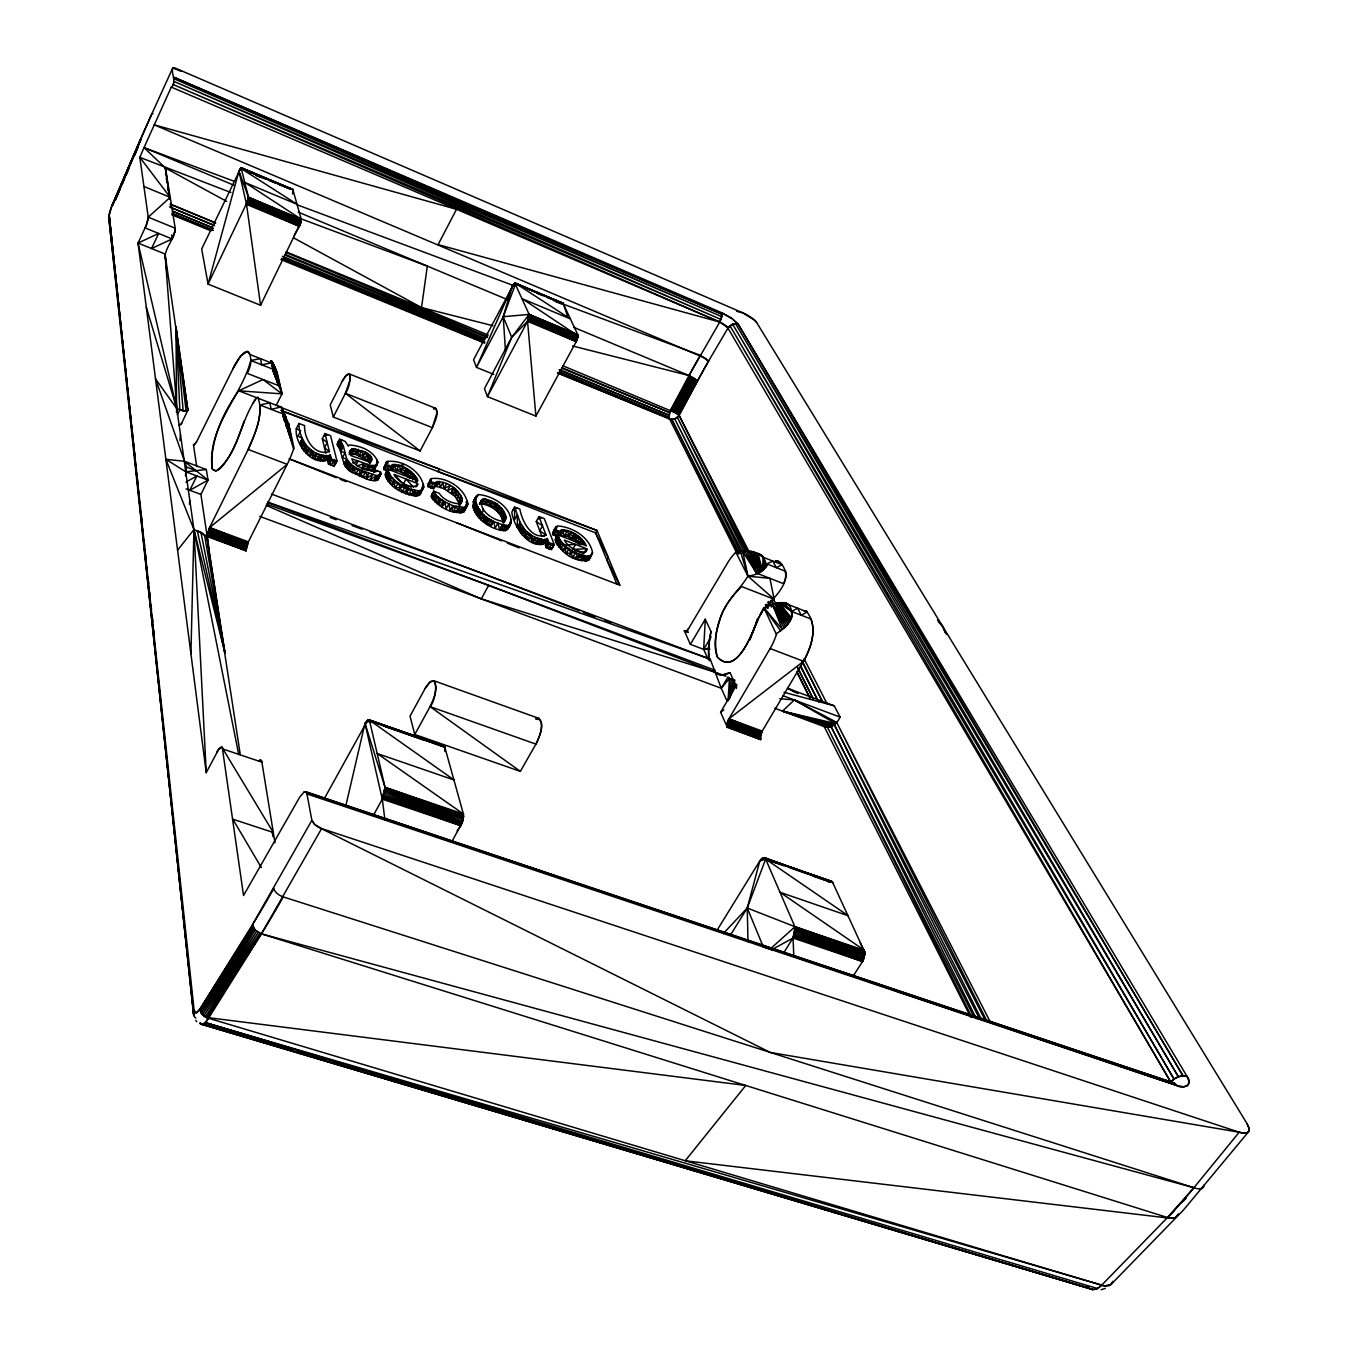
<?xml version="1.0" encoding="UTF-8"?>
<svg xmlns="http://www.w3.org/2000/svg" width="1358" height="1358" viewBox="0 0 1358 1358"><rect width="100%" height="100%" fill="white"/><g stroke="black" fill="none" stroke-linecap="round" stroke-linejoin="round"><path stroke-width="1.5" d="M735.357 552.825L735.917 552.299C759.869 543.709 783.074 570.835 747.935 576.165C738.939 591.019 723.967 602.46 719.723 620.436C716.09 632.047 712.865 645.152 717.313 656.983C739.55 680.63 756.236 618.535 763.841 607.722C771.955 604.616 789.321 596.264 791.595 611.473C793.632 621.625 784.109 628.516 776.776 633.405A32.83 14.174 -69 0 1 770.122 648.547L728.906 718.823L727.175 723.491L727.345 727.379L760.701 739.618L760.497 735.73L762.211 731.096L803.563 661.312C811.812 646.408 818.687 625.24 805.939 610.794L804.038 610.981M164.997 258.054C164.827 247.343 174.927 239.076 175.199 228.212L165.438 168.019L144.016 147.632L171.295 87.116C178.883 82.804 165.863 63.028 177.236 68.952L742.809 312.849L754.573 320.165A12.443 3.039 29.4 0 1 756.61 322.457L1247.374 1124.169L1249.241 1128.922L1248.325 1132.046L1183.599 1209.876L1111.217 1284.278L1104.427 1285.89L205.194 1022.625L202.087 1024.441L199.847 1023.236A23.51 6.858 -72.4 0 0 208.487 1018.347L261.398 933.846L321.625 828.567L1239.192 1132.216L1244.896 1133.234L1248.325 1132.046A22.356 8.165 36.2 0 0 1249.258 1128.922M462.093 498.573L461.516 502.579L459.038 503.75C451.552 503.275 443.302 499.761 439.228 493.277L433.694 491.138L430.961 496.281C437.429 506.432 451.841 515.055 463.961 511.83L467.814 504.31C465.675 488.371 445.797 475.945 430.775 478.746L427.957 486.622L433.457 488.744L436.512 481.666C447.02 481.326 458.308 488.625 462.093 498.573L459.344 505.074L462.093 499.965L458.953 502.46L459.921 498.692L461.703 497.351L459.344 505.074M233.406 181.004L144.016 147.632L139.823 157.341L148.243 217.195L146.409 224.919L138.041 243.065L165.031 253.98L176.795 408.605L193.939 529.552L200.95 532.455L206.942 537.293L224.987 652.994L193.939 529.552L165.88 459.31L184.247 461.228L206.331 469.529L207.995 480.121L200.899 494.414L207.214 536.546L246.053 550.788L248.378 541.842L287.2 464.351A35.24 9.133 -69.1 0 0 294.007 447.953L288.609 423.645L281.038 406.449L293.617 449.091M766.812 565.777L766.829 563.909L772.804 561.058L776.25 567.627L782.14 564.741C794.091 581.971 773.025 597.775 763.094 610.625M387.93 463.146L387.964 461.109L383.839 468.171L389.203 465.454L390.646 469.121L386.504 470.615L385.078 466.965L386.521 463.01M266.202 505.38L481.258 598.861L714.308 671.955A54.676 23.12 -69 0 0 729.976 672.617L736.07 685.79L720.606 712.237L727.345 727.379L727.175 723.491L728.906 718.823L803.563 661.312C810.302 648.717 816.175 633.083 810.913 618.976L791.595 611.473L779.119 602.85L791.578 618.043L791.595 611.473L783.447 602.646L774.722 603.818L788.149 623.763L772.498 604.548L782.412 629.433L763.841 607.722L776.436 634.475M190.918 653.673L193.939 529.552L177.575 550.16M271.091 361.415L276.098 379.137L271.396 360.888L272.703 362.654L277.796 383.533L271.21 360.855L273.348 371.362L281.989 393.871L276.217 405.38M427.957 486.622L430.775 478.746M546.12 547.647L548.904 542.606L547.342 538.481L541.723 544.541L541.214 539.296L534.271 543.098L531.351 535.137L524.731 529.773L520.165 522.389L514.563 507.077L511.83 512.085C513.035 525.987 531.98 554.777 548.123 540.535L545.339 545.577L548.904 542.606L554.285 544.677L551.484 549.718L546.12 547.647L544.524 539.499L538.43 544.337L537.055 538.04L533.507 539.754L529.959 537.683L526.632 538.753L524.731 529.773L521.947 534.831M171.753 234.764L172.143 238.94L145.119 227.94A8.793 1.647 -68.5 0 0 148.243 217.195L175.199 228.212A8.759 1.731 -68.5 0 1 172.143 238.94L151.553 248.531L158.665 233.457L138.041 243.065L176.795 408.605L176.625 412.662L175.98 326.803L187.93 410.405L183.16 410.778L176.795 408.605L155.525 378.916L186.589 467.084L185.435 475.86M580.749 544.83L579.849 537.513L576.42 538.175L573.959 536.529L570.326 537.802L567.304 530.605L562.416 532.064L559.768 534.746L561.21 530.978L558.444 535.952M584.636 542.793L582.242 543.862L581.903 539.33L579.136 544.269L568.068 536.58L558.494 534.933L561.261 529.976C571.446 529.552 581.852 536.733 586.317 545.865L557.748 534.814L554.981 539.805C559.903 552.112 575.673 563.604 588.965 559.869L589.066 555.948L586.401 558.664L583.55 558.274L579.119 559.971L575.537 552.502L566.218 553.589L563.604 544.049L557.408 544.931L558.393 536.444L556.373 537.31L555.609 541.452L560.192 539.924L560.82 549.056L569.002 548.581L572.736 557.51L590.323 555.728L592.546 552.4C589.423 536.97 572.584 527.125 557.883 525.936L555.66 527.125L552.91 532.098L553.096 534.916L556.627 536.291M559.768 534.475L558.511 530.961L552.995 533.507L554.285 529.603L555.761 528.534L554.471 532.438L555.745 535.952L559.768 534.475L559.869 532.455L562.518 529.773L562.416 532.064L564.555 535.561L573.093 532.845L575.028 540.654L577.795 535.697M561.261 529.976L561.143 531.996L555.863 529.943L555.66 527.125M475.724 496.841C474.876 513.409 493.752 524.205 508.299 525.563L511.151 523.119C511.779 506.704 493.073 496.01 478.661 494.533C461.448 509.827 489.525 531.165 505.516 530.639L511.151 523.119M709.012 659.326A54.676 23.12 -69 0 1 710.981 631.538L705.294 619.248L703.665 649.362L708.316 659.649M503.139 522.643L505.278 514.546L500.83 516.142L501.102 511.796L495.364 506.127L494.448 502.375L487.267 505.346L485.825 499.031L480.851 501.883L481.088 503.648C491.002 505.176 501.679 512.102 503.139 522.643L505.295 519.808L503.58 522.745M494.006 508.639L496.739 503.597L502.46 509.284L505.855 516.159L505.94 519.011L503.054 521.421C492.784 519.893 481.071 512.238 480.868 500.932L483.821 498.607L496.739 503.597L498.216 512.696L503.58 511.1L502.528 519.588L505.906 517.585L504.565 521.54M482.922 511.711L483.109 508.792M587.522 560.718L592.156 553.64L590.374 557.391L586.266 560.939L584.959 555.761C573.704 553.13 561.822 546.188 557.748 534.814M300.729 445.814L301.035 440.96L303.411 440.535L302.596 449.447L304.803 448.225L305.295 444.151L300.729 445.814L303.411 440.535M474.91 511.779L476.013 503.241L474.095 504.158L473.263 508.316L477.66 506.687L476.964 515.055L482.192 513.035L483.669 522.253L486.453 517.143L488.507 525.19L492.207 523.882L491.273 520.08L487.556 521.387L482.328 517.228L479.442 518.128L479.714 509.946L474.91 511.779L477.66 506.687M460.141 505.142L460.277 503.173M736.426 688.404L736.715 684.262M432.336 493.718L432.031 498.114L437.87 496.672L439.652 505.363L443.489 504.446L442.402 500.202L435.12 501.815L434.764 492.971L432.336 493.718L434.458 497.384M189.458 504.31L189.764 500.084M423.73 487.301L419.758 494.838L418.026 495.619L415.175 495.959L411.576 489.423L402.104 492.037L398.2 482.837L390.17 483.465L389.729 474.18L385.536 475.928L386.436 471.752L388.252 470.751L387.013 479.374L392.886 478.271L395.467 488.031L404.854 486.843L408.826 494.618L413.443 492.903L416.55 493.378L422.508 489.678L423.73 487.301C421.998 471.124 401.662 458.953 386.64 461.652L383.72 469.545L387.437 470.971M383.72 469.545L386.64 461.652M179.969 440.569L180.444 434.407M444.881 751.5L444.524 746.187L367.899 719.876L324.239 798.776M758.545 572.21L753.011 551.976L760.497 571.277L756.44 552.757L762.296 570.224L765.386 567.763L766.829 563.909L785.637 571.328A9.523 4.108 -68.4 0 1 783.379 583.634L756.44 573.059L751.11 551.704L758.545 572.21L762.296 570.224L763.417 557.357L761.821 555.388M281.378 406.874L271.193 409.352L269.818 402.783L259.87 404.956C260.889 420.522 254.404 435.528 248.191 449.464L287.2 464.351L209.59 527.566L207.214 536.546L209.59 527.566L248.191 449.464C254.948 433.423 264.182 414.903 257.901 397.402L256.611 397.894C243.388 415.972 240.383 439.143 228.161 457.85C225.326 462.144 216.873 476.794 211.814 467.967C210.507 440.45 222.831 412.781 238.719 390.798L281.615 407.281L283.16 416.397M508.384 528.194L510.506 523.933L507.739 529.009L511.304 519.673M543.03 544.337L545.814 539.296L543.217 539.703L534.899 537.225L532.098 542.283L529.416 533.694L526.106 534.78L523.339 532.302L520.963 533.388L521.353 529.416L523.73 528.33L524.714 537.31L527.498 532.251M459.36 503.665L455.066 496.383L455.762 489.474L452.367 490.17L453.029 494.55L455.762 489.474L456.424 493.837M338.244 441.791L337.786 445.78L340.451 440.586L338.244 441.791L342.386 440.281M339.975 444.575L340.451 440.586L338.634 447.172C343.285 455.762 341.961 467.882 352.299 472.55C360.193 475.47 369.036 482.362 377.677 480.121L381.089 473.721L380.63 472.092L375.012 469.936L374.333 471.124C366.304 469.834 354.608 467.491 351.773 458.817L370.751 465.438L374.808 465.573L377.948 462.518C374.367 450.992 360.193 445.475 349.159 445.017L348.446 446.154L345.17 441.367L339.585 439.194L336.92 444.389L338.634 447.172L342.369 444.151L339.704 449.345L343.438 446.341L339.585 439.194M345.781 467.135L348.48 461.89L349.821 466.999L353.097 465.828L350.381 471.09L349.821 466.999L347.139 464.504L344.898 465.709L345.373 461.652L347.614 460.464L347.139 464.504L348.463 469.613L351.179 464.368L346.731 459.038L343.438 446.341L340.773 451.535L345.085 452.655L342.386 457.884L346.731 459.038L344.015 464.283M357.069 465.879L364.199 463.621L361.5 468.833L372.092 470.751L374.808 465.573L374.57 468.849L377.269 463.672L376.607 465.098L377.286 460.141M492.971 325.733L421.523 307.57L427.329 266.117L300.356 218.553M556.508 528.415L556.78 526.531L554.013 531.487L555.133 530.893M726.971 700.881L721.268 688.268L729.45 678.355L731.13 679.323L728.075 700.728L729.45 678.355L733.931 680.12M766.472 566.439L766.829 563.909L767.015 565.132M292.598 193.99L293.073 189.56L240.739 168.239L201.68 248.972L208.063 284.111L260.566 305.261L300.916 222.203L301.238 219.266L292.836 189.458L240.739 168.239L238.94 171.142L208.063 284.111L248.107 200.186L248.48 197.25L241.113 167.9L293.209 189.831L241.622 167.9M174.52 232.676L175.199 228.212M853.35 975.791L862.534 961.532L863.45 955.913M771.259 949.972L793.055 938.038L862.534 961.532L864.91 952.535L832.369 881.817L763.943 857.679L759.835 860.887L716.786 930.705M784.092 952.247L793.751 936.782L795.33 927.718L765.64 859.105L763.943 857.679L832.81 882.53L764.656 857.9L761.397 858.901L759.835 860.887L747.256 908.01L747.986 941.705M433.457 488.744L436.512 481.666M116.007 282.532L108.742 217.246L193.871 1015.665L109.2 215.362A8.233 1.443 -68.5 0 1 111.695 206.399L140.23 140.129A297.147 57.698 -68.3 0 1 151.757 114.072L172.738 67.985L180.818 71.176M710.981 631.538L708.604 647.41L709.012 658.715M416.753 481.937L417.33 479.153C412.306 470.598 402.375 464.198 392.411 464.589L391.155 469.579L393.922 466.863L399.031 465.404L402.409 472.873L406.076 471.566L408.537 473.229L411.898 472.482L412.713 479.934M392.207 465.556L390.646 469.121L392.411 464.589M369.529 462.569L369.919 455.168L365.03 451.874L353.148 448.683L349.685 450.89L350.941 455.643L367.611 461.364L371.464 460.718L371.481 457.188L369.919 455.168L367.237 460.328L368.799 462.365L371.481 457.188L370.581 461.364L367.475 453.521L359.004 455.745L355.745 448.972L349.091 454.387L355.643 454.455L367.237 460.328L367.475 453.521L364.793 458.681L361.686 450.584L353.063 454.149L351.773 449.209L349.057 452.333M567.372 315.582L563.281 303.564L514.852 283.177L529.128 314.394L511.711 337.293L484.45 388.609L487.454 396.621L535.901 416.125L576.233 341.605L577.761 334.679L563.061 303.258L514.852 283.177L513.884 283.924L473.569 359.717L476.454 367.373L493.854 374.435M511.711 337.293L503.224 316.72L529.128 314.394L527.549 321.337L487.454 396.621L511.711 337.293L527.549 321.337L576.233 341.605L577.965 335.833L522.355 298.777L570.428 318.926L515.242 283.109L512.39 286.131L476.454 367.373L503.224 316.72L515.734 283.55L512.39 286.131L503.224 316.72L505.448 350.432M462.535 817.906L463.401 814.002L444.524 746.187L368.527 719.689L444.949 746.645L367.899 719.876L364.996 723.39L345.764 805.99M452.503 840.398L462.144 822.812L463.401 814.002L377.218 753.52L454.132 780.018L369.053 719.859L366.422 721.2M528.415 319.436L529.128 314.394L577.761 334.679L577.965 335.833L576.233 341.605L527.99 320.437L576.692 340.705L528.415 319.436L529.297 315.531L577.965 335.833L577.116 339.721L528.415 319.436L527.549 321.337L535.901 416.125M728.261 700.609L732.964 679.951L731.13 679.323M384.942 819.909L382.294 799.149L364.996 723.39L369.682 720.996L445.22 747.341L369.444 720.3L385.044 787.368L382.294 799.149L373.212 815.666M462.144 822.812L384.229 794.532L462.722 821.132L384.704 792.783L463.18 819.417L385.027 791.12L463.485 817.737L385.18 789.609L383.635 796.229L462.144 822.812L463.604 816.243L385.18 789.609L382.294 799.149L384.704 792.783L385.044 787.368L463.401 814.002L463.18 819.417L460.803 825.698L382.294 799.149L385.044 787.368L364.996 723.39L369.053 719.859M793.836 956.847L793.055 938.038L794.396 935.322L863.247 960.293L793.751 936.782L862.534 961.532L864.91 952.535L860.191 942.961M138.041 243.065L206.229 772.685L218.74 749.192L222.237 747.256L243.54 895.499L299.728 797.112L304.294 791.765L306.059 791.918L306.976 793.938L311.865 820.334L252.52 924.611L255.202 930.009L261.398 933.846L1168.899 1217.939L1175.213 1217.973L1178.388 1213.933M294.16 235.477L299.354 226.345L301.238 219.266L245.068 182.532L297.164 204.362L240.739 168.239L290.222 189.068L278.696 184.399M765.98 567.101L766.829 563.909M376.607 465.098L377.609 461.33M757.543 618.331C753.758 632.472 736.036 677.065 717.313 656.983C710.947 631.928 722.745 603.291 741.791 586.622L774.128 599.201L769.935 578.355L747.935 576.165L735.917 552.299A31.692 13.19 -68.6 0 0 727.684 562.772L688.489 628.754C687.029 633.117 680.681 629.84 688.2 632.166M862.534 961.532L864.91 952.535L795.33 927.718L864.707 951.296L795.007 926.733L747.256 908.01L723.186 933.676M293.073 189.56L241.418 167.798L238.94 171.142L248.48 197.25L246.528 204.362L260.566 305.261M300.203 224.376L247.784 201.273L300.593 223.272L248.107 200.186L300.916 222.203L248.344 199.202L301.137 221.218L248.48 198.37L247.394 202.359L300.203 224.376L301.272 220.386L248.48 198.37L246.528 204.362L248.48 197.25L301.238 219.266L299.354 226.345L246.528 204.362L238.94 171.142L241.741 168.171M832.81 882.53L764.656 857.9L759.835 860.887L765.64 859.105L848.292 915.801L780.052 892.291L864.367 950.311L795.007 926.733L793.055 938.038L795.499 928.974L864.91 952.535L863.875 958.85L794.396 935.322L795.007 926.733L770.427 948.818M109.387 219.792A5.534 5.143 2.6 0 1 109.2 215.362L194.075 1009.945L193.277 1012.712L109.2 215.362L111.695 206.399L140.383 139.857L111.695 206.399M465.913 502.409L467.475 501.34L464.894 507.926L466.456 506.857L467.644 502.816L462.297 512.628M457.12 830.841L460.803 825.698L463.604 816.243L385.18 788.353L463.57 814.987L385.044 787.368M576.233 341.605L577.965 335.833L529.264 314.869L577.914 335.171L529.128 314.394L527.549 321.337L529.297 315.531L577.914 336.665L529.23 316.363L577.744 337.616L529.06 317.331L577.473 338.668L528.771 318.366L577.116 339.721M728.974 698.929L734.916 680.222L732.964 679.951M187.93 410.405L165.031 253.98L166.898 272.975M585.196 551.212L585.536 552.027L586.588 548.717L564.334 540.128C568.102 547.053 576.505 551.738 584.364 552.027L586.537 550.788L586.588 548.717L574.689 549.311M177.304 414.971L179.833 409.776A10.015 3.565 25.9 0 0 188.338 409.131L181.191 424.205L179.375 424.85M244.389 420.607C237.701 438.261 232.116 459.496 216.075 470.937L212.374 469.325C206.093 428.483 241.317 397.011 250.789 360.464C249.974 339.144 235.63 361.941 232.948 368.799L196.52 441.944L193.753 445.203L196.52 441.944M794.396 935.322L795.499 928.974L864.927 953.995L795.499 930.434L864.757 955.608L795.313 932.046L864.401 957.254L794.939 933.71L863.875 958.85M460.701 503.92L462.093 499.965M428.025 485.23L430.724 480.121M730.689 934.762L747.256 908.01L765.64 859.105M421.523 489.321L423.475 484.365M474.349 499.371L476.386 496.06L473.67 501.119L477.065 495.297M480.851 501.883L481.547 500.151M729.331 698.929L735.476 683.889M140.383 139.857L112.239 206.06L140.74 139.84L115.277 200.271L120.353 188.609M122.033 184.705L124.546 178.866M126.226 174.978L128.738 169.139M134.612 155.508L137.956 147.716M433.626 487.743L436.342 482.65M140.23 140.129L151.757 114.072A5.619 1.341 25.5 0 1 152.996 113.546M465.081 509.403L463.961 511.83L463.672 507.671L460.922 510.421L460.922 512.815L466.711 506.704M370.225 462.823L371.922 458.783M333.304 417.025L345.424 393.311C350.89 386.623 353.165 362.077 342.199 381.377L330.215 404.922L333.304 417.025L420.114 450.941L432.37 427.651C434.594 421.998 439.517 413.817 435.511 408.249L348.972 373.806L345.849 375.708L342.199 381.377M420.114 450.941L345.424 393.311L349.906 380.376L350.211 376.421L348.972 373.806M414.767 734.508L430.079 706.635C437.038 699.455 439.398 666.099 425.173 688.438L410.031 716.107L414.767 734.508L520.369 771.378L535.918 744.099C539.296 738.311 547.138 717.805 535.578 718.993M298.947 423.441C298.726 439.652 311.135 456.746 328.347 455.575L328.891 457.493L324.121 461.007L323.951 458.512L330.249 454.862L331.233 458.885L328.025 462.127L330.741 456.865C315.463 471.158 294.058 444.168 296.316 428.67L298.947 423.441L304.616 425.631C303.92 438.821 314.496 456.237 329.451 451.654L324.969 433.525L330.588 435.714L336.971 461.092L334.255 466.354L328.517 464.164L326.989 458.223L320.403 460.668L318.604 454.013L314.954 455.779L307.468 450.72L303.106 445.39M299.694 443.591L302.376 438.328L297.996 436.088L300.661 430.842L296.316 428.67M301.748 448.021L304.447 442.742M303.462 450.873L306.144 445.577L308.045 454.828L311.305 453.657L310.744 449.532L307.468 450.72M308.826 448.072L306.127 453.351L304.803 448.225M309.947 456.288L312.646 451.009L315.888 459.31L323.102 455.388L323.951 458.512L326.82 455.728M325.852 453.249L322.304 438.719L324.969 433.525M316.295 453.131L313.596 458.427L311.305 453.657M318.196 460.192L320.895 454.913M320.403 460.668L323.102 455.388M322.593 461.143L325.309 455.864M325.648 460.854L328.347 455.575M327.533 460.124L330.249 454.862M328.517 464.164L331.233 458.885L336.971 461.092M465.336 509.267L464.521 510.608L467.271 505.499L466.456 506.857M338.634 447.172L341.299 441.978M349.991 452.655L351.773 449.209M350.466 453.861L353.148 448.683M344.898 465.709L347.614 460.464M355.643 454.455L358.325 449.277M359.004 455.745L361.686 450.584M351.179 464.368L355.015 467.305L352.299 472.55L353.097 465.828L355.813 474.265L365.455 472.041L367.509 475.979L362.739 477.286L358.529 469.019L353.657 469.919M356.186 464.708L357.986 461.228L352.639 462.925M362.348 457.035L365.03 451.874M355.813 474.265L358.529 469.019M359.327 475.979L362.06 470.734L376.556 475.589L380.41 474.91M362.739 477.286L365.455 472.041M369.902 463.197L371.685 459.751M368.035 470.632L370.751 465.438M368.867 473.348L366.134 478.593L372.72 474.468L369.987 479.714L376.556 475.589L377.677 480.121L381.089 473.721L379.272 474.706L380.63 472.092M376.607 464.843L373.891 470.021L372.092 470.751M374.57 468.849L377.948 462.518M373.823 480.817L376.556 475.589M386.504 470.615L389.203 465.454M409.861 478.22L404.718 474.129L407.417 469.002L409.199 477.609L412.543 476.862L414.156 478.916L416.414 477.744L415.972 481.717L417.33 479.153L417.823 480.766L387.794 469.155L385.078 474.332C388.626 487.183 402.868 494.125 415.175 495.959L417.924 490.781L420.776 490.442L420.386 493.65L423.611 485.825L421.778 489.253M385.995 477.541L388.711 472.363L387.794 469.155M387.013 479.374L389.729 474.18M389.712 469.732L392.581 469.427L395.28 464.3M388.032 481.207L390.748 476.013L388.711 472.363M393.922 466.863L391.07 467.169L393.837 464.436L396.332 470.53L399.031 465.404M392.309 485.74L395.042 480.528L390.748 476.013M392.581 469.427L400.084 471.633L402.783 466.507M395.467 488.031L398.2 482.837M398.624 490.323L401.357 485.129L395.042 480.528M520.369 771.378L430.079 706.635C433.457 698.997 438.753 688.71 434.017 680.816L429.841 682.089L425.173 688.438M409.895 470.666L407.196 475.792L405.108 467.746L396.332 470.53M408.13 486.979L403.292 484.195L406.008 479.034L413.681 487.318M409.199 477.609L411.898 472.482M402.104 492.037L404.854 486.843M412.543 476.862L413.901 474.298L414.156 478.916L415.514 476.352M405.601 493.735L408.334 488.541L417.924 490.781M408.826 494.618L411.576 489.423M417.313 485.536C409.148 489.033 400.016 482.056 394.771 476.132L394.295 474.502L417.687 483.533L416.329 486.113M232.948 368.799L240.96 355.728L247.546 351.332L249.549 354.336L271.345 362.959L275.25 376.862M415.871 486.979L417.941 484.348M412.068 495.483L414.818 490.306L416.6 495.789L421.133 492.258M418.026 495.619L420.776 490.442M431.148 479.9L428.076 483.855L431.046 479.612M1171.258 1082.852L726.954 326.429L721.081 322.593L172.483 84.247L720.928 319.419L173.484 81.242L721.726 316.601L174.045 78.781L721.93 314.19L174.096 77.321L721.539 312.646L721.726 316.601L719.74 322.033L688.981 375.538L670.631 410.15L668.798 417.398L736.715 552.944M430.707 487.675L433.423 482.565L434.815 486.181L430.707 487.675L429.315 484.059L433.423 482.565M433.796 486.758L436.58 486.436L439.279 481.343L440.264 487.522L442.98 482.429L443.964 488.591L455.066 496.383L459.53 493.718L456.814 498.81L461.296 496.145L458.563 501.238M433.083 499.965L435.833 494.804L433.694 491.138M557.578 373.077L671.769 419.418L674.739 418.943L679.221 415.361L697.622 380.715A227.771 95.298 -65.2 0 1 708.553 361.126L728.109 327.889L732.658 324.239L738.277 324.358L1187.028 1076.419C1193.75 1084.227 1183.48 1089.999 1176.622 1085.449L306.976 793.938M435.12 501.815L437.87 496.672M436.58 486.436L443.964 488.591L446.663 483.516M437.174 503.682L439.924 498.539L435.833 494.804M442.114 507.026L444.881 501.866L439.924 498.539M451.009 492.716L453.725 487.641L447.478 490.662L450.194 485.57L443.964 488.591M455.066 496.383L457.782 491.29M452.893 505.668L450.126 510.829L448.887 503.767L446.12 508.927L444.881 501.866L452.893 505.668L465.064 507.502M456.084 506.534L451.518 508.248L453.317 511.677L456.084 506.534L459.53 512.985L462.297 507.858M456.492 512.543L459.259 507.4L460.922 510.421L457.884 509.98L453.317 511.677M460.922 512.815L463.672 507.671M464.521 510.608L467.814 504.31M472.72 506.704L475.589 499.235L472.991 501.9L474.332 500.338M473.823 509.946L476.556 504.853M479.714 503.512L482.209 499.354L483.109 504.073L490 500.304M483.821 498.607L479.476 504.412M476.013 513.613L478.763 508.52M476.964 515.055L479.714 509.946M477.931 516.481L480.681 511.389M485.129 504.514L487.845 499.472M479.442 518.128L482.192 513.035M480.953 519.774L483.703 514.682L486.181 523.933L488.948 518.841M489.423 506.178L492.156 501.136L486.487 501.985L482.446 501.119M486.487 501.985L490.781 503.665L491.715 507.4L494.448 502.375M488.507 525.19L491.273 520.08M499.455 506.042L496.722 511.066L495.364 506.127L491.715 507.4M490.815 526.429L493.599 521.336L495.195 528.109L497.962 523.017L499.557 529.79L502.324 524.697M499.727 514.326L502.46 509.284L498.08 508.554L500.966 507.654M500.83 516.142L503.58 511.1M501.951 517.975L504.701 512.934M502.528 519.588L505.278 514.546M503.105 521.217L505.855 516.159M501.577 530.214L504.361 525.122L505.516 530.639L508.299 525.563L508.486 527.294L501.577 530.214L500.949 527.244L504.361 525.122M503.614 530.639L506.381 525.546L507.094 529.824L511.253 522.1M509.963 523.628L511.355 521.099M541.893 536.461L536.257 521.54L538.99 516.566L546.086 535.188C531.267 540.077 521.93 520.81 519.893 509.148L514.563 507.077L514.614 519.724L517.347 514.699L517.415 527.43L520.165 522.389M481.258 598.861L488.659 585.349L725.987 676.335M519.978 531.946L522.745 526.887L518.688 529.688L521.455 524.646L517.415 527.43M520.963 533.388L523.73 528.33M526.632 538.753L529.416 533.694M528.568 540.212L531.351 535.137L534.899 537.225M536.427 543.93L539.211 538.871M538.43 544.337L541.214 539.296M540.416 544.762L543.217 539.703M541.723 544.541L544.524 539.499M544.558 543.506L547.342 538.481M552.995 533.507L556.78 526.531M553.096 534.916L555.863 529.943M548.802 548.683L551.603 543.641L552.893 547.189L548.802 548.683L547.512 545.135L551.603 543.641M555.745 535.952L558.511 530.961M559.768 534.746L562.518 529.773M556.237 543.081L559.021 538.091M561.024 534.543L563.791 529.586M557.408 544.931L560.192 539.924M564.555 535.561L567.304 530.605M558.579 546.782L561.363 541.774M560.82 549.056L563.604 544.049M568.068 536.58L570.835 531.623M563.061 551.331L565.845 546.306M572.584 539.007L575.334 534.05L577.082 542.453L580.511 541.808L582.242 543.862L583.634 541.384M566.218 553.589L569.002 548.581M572.703 549.413L575.486 544.422L565.539 544.931M569.358 555.863L572.159 550.856M577.082 542.453L579.849 537.513M572.736 557.51L575.537 552.502M1169.9 1083.039A12.578 7.639 -74.2 0 1 1176.622 1085.449L1174.483 1083.243L306.059 791.918L1176.622 1085.449L1183.463 1086.773L1187.86 1085.534L1189.065 1081.868L1187.028 1076.419L1183.039 1075.859L738.277 324.358A7.792 6.892 -31.7 0 0 728.109 327.889L719.74 322.033L438.091 244.627L456.526 209.285L154.133 124.8L705.362 358.223L708.553 361.143L678.711 414.903L749.718 552.842M576.098 559.156L578.898 554.149M586.588 548.717L583.804 553.691L574.553 550.126M585.536 552.027L586.928 549.549M582.141 560.769L584.959 555.761M587.81 556.169L585.009 561.16L583.55 558.274L577.49 556.644L581.92 554.964M586.266 560.939L589.066 555.948M592.546 552.4L588.965 559.869L592.156 553.64M709.249 660.803L710.217 659.156L271.549 494.074M728.669 677.744L727.939 677.065L721.268 688.268L710.217 659.156L267.73 502.087M709.911 649.141L703.665 649.362L690.339 644.337L705.294 619.248M711.151 636.851L703.665 649.362L709.436 647.97M759.156 616.804L762.076 612L760.09 615.106M1178.099 1215.02L1175.213 1217.973L1170.29 1218.262L685.196 1160.784L745.746 1085.466L206.127 1017.397L201.833 1013.934L199.864 1009.198L252.52 924.611A414.496 112.493 -70.2 0 0 273.841 888.421A9.557 4.957 28.9 0 0 283.262 896.908L1193.92 1187.707A21.694 8.437 39.6 0 0 1204.071 1185.11M1089.048 1288.182A20.591 12.154 -77.3 0 0 1101.644 1285.194A21.185 10.457 45 0 0 1111.217 1284.278L1112.389 1282.427A21.185 10.457 45 0 0 1112.711 1281.324M283.262 896.908A422.627 115.905 -70.2 0 1 261.398 933.846L206.925 1017.77L205.33 1016.955L201.307 1013.221L199.864 1009.198L252.707 925.85L200.033 1010.437L253.199 927.191L200.492 1011.812L254.048 928.617L201.307 1013.221L255.202 930.009L202.427 1014.613L256.628 931.282L203.802 1015.869L258.19 932.386L205.33 1016.955L259.819 933.235L206.925 1017.77L1101.644 1285.194L1167.49 1217.515A373.28 215.277 -69.6 0 0 1193.92 1187.707L1239.192 1132.216A21.372 7.808 36.2 0 0 1244.879 1133.234A22.339 8.165 36.2 0 0 1248.325 1132.029M787.453 688.234L834.253 705.837L840.076 717.109C837.462 723.016 831.249 729.161 824.272 726.649L774.841 708.231M688.489 628.754L686.045 631.351L684.262 630.672L688.014 632.132M276.523 372.024L272.703 362.654L278.645 385.672L247.326 373.382A10.321 2.461 -68.8 0 0 250.789 360.464L260.464 358.648L261.755 364.793L271.345 362.959L271.21 360.855L271.345 362.959M1101.644 1285.194L1097.417 1288.521L1092.766 1289.54L205.194 1022.625L208.487 1018.347M508.486 527.294L509.759 525.665M1167.49 1217.515L1193.92 1187.707L261.398 933.846M1181.596 1202.662L1185.772 1197.994M478.661 494.533L475.334 499.252M970.749 1017.244L824.272 726.649L831.062 726.581L836.63 722.32L794.311 699.947L779.747 698.708M239.84 169.461L241.418 167.798M512.39 286.131L515.242 283.109L563.061 303.258M369.359 462.925L371.464 460.718M766.167 606.534L774.128 599.201L747.935 576.165L740.517 551.704M1170.155 1214.833L1174.568 1210.301M419.35 490.611L416.55 493.378L419.401 493.022L419.758 494.838L420.878 490.968M435.154 484.212L437.904 481.513L437.938 483.889L435.188 486.605L435.154 484.212L437.938 483.889M148.243 217.195L170.191 197.317L139.823 157.341L230.911 192.53M479.51 503.462L480.885 502.324M513.358 284.569L515.242 283.109M375.249 467.424L370.072 470.7L367.475 464.521L362.858 466.235L364.776 469.732L372.771 465.505L373.891 470.021L374.927 466.507M720.606 712.237L723.865 709.878M828.414 882.259L831.758 881.308L762.262 858.188L783.956 865.759M185.961 482.073L196.893 475.962L189.797 490.289L207.995 480.121L184.247 461.228M515.531 283.245L563.281 303.564L546.51 297.198M804.547 610.777A9.778 4.329 -68.7 0 1 807.195 611.983L801.271 615.242L797.587 608.248L791.595 611.473L792.02 616.651M377.914 477.303L379.731 476.335M433.44 408.877L436.224 408.707L436.987 412.662L432.37 427.651L345.424 393.311M829.297 881.563L830.196 881.172L763.145 857.781L831.028 881.087M729.976 672.617L721.234 675.096L714.308 671.955M434.017 408.503L435.511 408.249M383.941 466.796L385.265 466.252M1105.327 1288.369L1101.117 1289.744M375.046 472.024L377.83 471.022M513.205 509.589L517.228 508.113M537.632 519.045L541.638 517.585M323.628 436.122L327.787 434.628M562.755 303.123L527.685 289.05M761.397 858.901L764.656 857.9M536.41 718.535L539.211 718.484C544.575 726.021 539.33 736.63 535.918 744.099L430.079 706.635M443.964 746.017L367.899 719.876L444.524 746.187L385.197 726.496L422.711 739.754M400.983 465.2L404.175 464.606M543.268 536.206L544.575 536.003M165.88 459.31L185.74 471.786L206.331 469.529M259.548 760.361L261.109 760.378L261.89 762.161L274.978 842.809M373.45 468.171L362.858 466.235M275.555 368.273L281.989 393.871L238.719 390.798L263.028 379.544L281.989 393.871L276.981 371.413M824.272 726.649L829.229 727.056L782.531 711.1L794.311 699.947L835.628 723.593L782.531 711.1L831.062 726.581L979.559 1018.806M351.807 451.263L356.984 451.858M385.282 464.232L391.987 466.541M1239.192 1132.216L770.309 1052.45L318.162 827.022L313.936 823.797L311.865 820.334L315.158 824.934L321.625 828.567M736.647 311.288L742.809 312.849A12.443 3.039 29.4 0 1 747.206 315.039A13.02 3.191 29.4 0 1 754.539 320.149L756.61 322.457M572.601 345.967L688.981 375.538L697.622 380.715L688.981 375.538L573.738 327.346M985.348 1020.503L834.338 724.782L782.531 711.1L832.793 725.8M784.041 692.291L834.253 705.837M293.294 1050.753L199.847 1023.236L1092.766 1289.54L202.087 1024.441L1088.59 1287.825A20.591 12.154 -77.3 0 1 1087.317 1286.569M297.351 1051.941L307.519 1054.928M311.576 1056.134L325.801 1060.309M333.932 1062.703L344.083 1065.69M348.14 1066.896L358.308 1069.883M370.496 1073.465L376.59 1075.264M384.721 1077.658L394.872 1080.645M435.511 1092.613L445.662 1095.6M205.194 1022.625L1097.417 1288.521M813.323 876.233L827.294 880.901M762.924 946.865L768.967 948.869M897.791 991.663L1174.483 1083.243L304.294 791.765M216.737 752.468A12.884 3.514 -70.8 0 1 222.967 749.022L261.89 762.161A12.799 3.667 -70.9 0 0 258.563 761.091M369.172 721.064L375.181 723.101M789.864 867.813L827.328 880.884M434.017 680.816L539.211 718.484M460.803 825.698L382.973 797.791L461.499 824.357L383.635 796.229M330.283 517.551L336.241 519.724M352.112 525.563L362.026 529.213M369.97 532.132L485.044 574.417L579.459 610.794M266.694 504.09L488.659 585.349M280.834 410.354L439.415 469.121L438.074 471.633L596.994 530.452L619.791 585.196L289.288 458.834M296.978 204.735L513.511 285.553M553.249 300.39L700.253 355.27L708.553 361.143M186.08 488.897L200.899 494.414M259.768 516.346L721.268 688.268M185.74 471.786L207.995 480.121M267.526 502.443L715.276 670.326M782.7 695.602L840.076 717.109M186.589 467.084L196.893 470.954M770.122 648.547L803.563 661.312M314.954 455.779L319.554 457.544M533.507 539.754L537.819 541.401M246.053 550.788L207.18 535.867L246.002 550.109L207.231 534.95L246.053 549.209L246.053 550.788L245.34 546.646M394.295 474.502L403.292 484.195L411.067 487.199M583.38 612.305L595.194 616.855M605.023 620.64L610.913 622.915M259.87 404.956L282.498 413.732L284.773 421.71L282.854 409.793L291.155 440.247L288.609 423.645L292.089 442.81M538.99 516.566L544.286 518.62L554.285 544.677M430.673 481.513L436.173 483.635M807.195 611.983L783.447 602.646M278.034 406.297L596.994 530.452L595.619 532.896L616.821 583.974M282.277 411.067L595.619 532.896L608.18 557.323L606.788 559.802L619.791 585.196M250.789 360.464L272.686 369.104L274.418 374.536M782.14 564.741L778.236 561.143L775.486 560.888L779.441 561.703L782.14 564.741L763.417 557.357L758.002 553.266L762.296 570.224M456.746 522.847L501.526 540.824M507.366 543.166L519.045 547.851M289.407 458.953L336.258 477.727M340.162 479.289L346.018 481.632M246.07 171.108L251.824 173.451M255.66 175.029L265.251 178.933M269.088 180.495L274.859 182.838M536.919 293.294L542.674 295.637M562.348 303.173L514.393 283.449L523.882 287.438M169.478 206.857L214.598 225.411M285.197 254.455L487.216 337.565M561.754 368.222L669.613 412.594L561.957 367.678M172.551 211.186L211.797 227.312M282.43 256.339L484.517 339.398M559.089 370.021L668.951 415.175L559.683 369.631M213.07 230.283L171.991 213.41L213.104 230.453M281.53 258.393L484.942 341.91M559.275 372.432L668.798 417.398L559.377 371.939M171.804 214.768L211.101 230.894M280.987 259.582L484.67 343.167M143.914 186.47L170.191 197.317M170.531 204.209L215.633 222.797M286.215 251.858L488.235 335.053M562.738 365.726L676.114 413.087A7.69 1.103 27.9 0 1 679.238 415.395L747.273 551.212M281.615 258.767L483.21 342.046M557.578 372.771L669.138 418.875A7.707 6.79 -27.5 0 0 679.221 415.361M172.466 211.254L213.495 228.297M283.839 257.511L483.159 340.298M170.497 204.294L215.515 223.085M285.978 252.503L487.59 336.631M171.346 207.74L214.275 225.632M284.518 254.914L485.519 338.702M144.016 147.632L233.865 185.214M298.319 212.171L507.383 299.592M255.525 175.182L261.228 177.575M555.643 301.51L561.346 303.903M248.48 197.25L301.289 219.741L248.531 197.708L301.272 220.386L299.354 226.345L246.952 203.411L299.779 225.411L247.394 202.359M171.295 87.116L719.74 322.033A7.775 2.92 -66.7 0 0 721.539 312.646L731.877 318.417L738.277 324.358L731.877 318.417L721.539 312.646M403.292 484.195L408.402 486.47M401.357 485.129L408.334 488.541M355.015 467.305L362.06 470.734M784.466 602.731L787.946 604.497L786.978 603.495M797.91 693.565L788.76 688.727L794.124 691.799M569.46 534.101L573.959 536.529M401.442 469.07L406.076 471.566M400.084 471.633L404.718 474.129M226.667 201.391L165.438 168.019L166.032 174.265M293.481 237.786L421.523 307.57M676.114 413.087L678.711 414.903L697.112 380.257L677.965 414.309L696.348 379.697L676.98 413.63L695.364 379.018L675.792 412.9L694.176 378.288L674.502 412.136L692.852 377.524L673.144 411.389L691.511 376.794L671.837 410.727L690.187 376.115L670.631 410.15A7.707 2.886 -67.6 0 0 669.138 418.875M785.416 602.901L787.946 604.497L786.248 603.156M438.549 501.119L443.489 504.446M536.257 521.54L542.521 525.818L539.754 530.808L546.086 535.188M322.304 438.719L327.193 442.538L324.511 447.767L329.451 451.654M781.291 602.646L791.595 611.473L792.291 613.969M759.428 553.86L763.417 557.357L765.386 567.763M760.718 554.573L763.417 557.357L763.943 569.053M389.39 478.61L393.684 483.142M938.412 621.811L942.707 626.479L946.322 634.152M196.757 1021.674L195.739 1020.469M774.722 603.818L789.236 622.287L776.929 603.241L790.95 619.452L779.119 602.85M937.427 619.842L942.707 626.479L945.083 632.37M776.929 603.241L790.169 620.878M763.841 607.722L780.612 630.791M784.092 628.058L772.498 604.548L786.927 625.223M222.967 749.022L273.298 832.488L232.829 819.197L261.381 867.643M772.498 604.548L785.586 626.649M1171.581 1083.531L729.959 325.75L1173.991 1079.05L1170.834 1082.139A12.443 9.065 -27.3 0 1 1187.028 1076.419M744.982 551.399L756.44 573.059L749.124 551.518M773.432 599.082L776.301 604.683M804.038 658.783L827.005 703.563M990.05 1021.488L836.63 722.32L987.147 1021.488M745.763 551.331L677.387 417.449L744.286 552.129M770.784 600.355L772.719 604.123M801.61 660.684L822.778 702.171L802.103 660.65M742.826 552.944L674.739 418.943L740.263 551.331M767.762 602.018L769.68 605.787M800.371 666.184L817.635 700.168M739.584 553.487L671.769 419.418L738.582 554.098M765.369 604.463L767.27 608.248M797.842 668.679L813.119 698.878M973.414 1015.818L827.446 727.209L971.581 1016.684M796.688 671.887L809.419 697.18M771.853 600.27L773.737 604.038M834.338 724.782L981.732 1020.028M768.781 601.458L771.599 607.145M800.813 665.946L818.704 701.984M831.062 726.581L976.334 1018.653M796.925 671.701L810.098 698.25M766.472 604.293L768.356 608.078M797.367 666.71L813.289 698.861M206.942 537.293L240.247 754.505M684.262 630.672L690.339 644.337M747.087 551.416L756.44 573.059L742.775 551.518L747.935 576.165M747.256 908.01L762.585 945.134M335.613 463.723L334.102 459.989L329.875 461.516L331.386 465.251L334.102 459.989L334.255 466.354M556.373 537.31L557.629 540.586M474.095 504.158L475.181 507.4M459.921 498.692L460.735 501.119M274.027 373.416L272.686 369.104L273.06 370.479M754.759 552.333L760.497 571.277M146.308 307.281L176.795 408.605M273.671 372.347L272.686 369.104L273.348 371.362M194.075 1009.945L196.061 1012.881L199.864 1009.198A14.123 4.074 -72.4 0 1 194.075 1009.945A9.319 7.418 -9.5 0 0 194.737 1016.989M386.436 471.752L387.353 474.944M284.161 419.792L281.615 407.281M283.635 418.009L282.192 408.402M281.989 393.871L274.876 366.83L278.645 385.672L273.179 363.469M277.796 383.533L271.634 361.092L276.098 379.137M271.94 361.466L276.93 381.36M273.688 364.419L278.645 385.672L274.248 365.54M204.481 534.797L224.987 652.994L197.25 530.774A10.932 4.295 26.2 0 1 207.91 539.381L209.081 551.925M288.49 432.812L285.197 415.31L290.222 437.7M285.197 415.31L289.339 435.239M200.95 532.455L224.987 652.994M238.736 754.607L193.939 529.552L206.229 772.685M282.854 409.793L286.861 428.076L284.365 413.256M791.595 611.473L792.257 615.293M283.567 411.423L286.131 425.869M272.262 832.556L272.992 836.681M193.413 444.541L196.74 466.694M169.835 199.303L165.438 168.019L167.136 182.413M170.412 203.462L171.006 207.638M179.833 409.776L175.98 326.803L186.114 411.033M167.611 186.538L168.103 190.663M116.465 286.759L118.757 307.825M119.215 312.034L120.132 320.471M120.59 324.681L121.507 333.117M121.965 337.327L122.882 345.764M123.34 349.974L124.257 358.41M124.715 362.62L125.632 371.057M126.09 375.266L127.007 383.703M127.448 387.913L128.365 396.349M128.823 400.559L129.74 408.996M130.198 413.205L131.115 421.642M131.811 427.957L132.49 434.288M132.948 438.498L133.865 446.935M134.323 451.145L135.019 457.459M135.919 465.896L136.377 470.106M137.073 476.437L137.752 482.752M138.669 491.189L139.127 495.398M140.044 503.835L140.502 508.045M141.198 514.376L141.877 520.691M142.794 529.128L143.252 533.338M144.169 541.774L144.627 545.984M145.544 554.42L146.002 558.63M146.919 567.067L147.377 571.277M148.294 579.713L148.752 583.923M149.669 592.36L150.127 596.569M151.044 605.006L151.502 609.216M152.419 617.652L152.877 621.862M153.777 630.282L154.235 634.509M166.423 178.441L166.813 182.617M175.98 326.803L183.16 410.778M368.578 457.748L368.799 462.365M253.216 402.885A10.609 2.597 -68.9 0 1 258.546 398.403M1247.187 1124.373A21.372 7.808 36.2 0 1 1249.037 1129.126M670.614 410.133A7.69 1.103 27.9 0 1 675.503 412.713M181.616 422.898A9.981 3.599 25.9 0 1 178.713 424.867M689.015 375.572A236.377 98.183 -65.3 0 1 700.287 355.304M195.908 1018.093A9.319 7.418 -9.5 0 1 195.297 1017.566M1186.315 1197.943A353.47 205.771 -69.5 0 1 1183.786 1200.693M1112.389 1282.427A21.185 10.457 45 0 1 1111.217 1284.278M760.497 735.73L760.701 739.618L727.124 726.683L760.463 738.922L727.005 725.783L760.344 738.005L727.022 724.697L760.344 736.936L727.175 723.491L760.497 735.73L762.211 731.096L728.906 718.823L761.668 732.098L728.38 719.842L761.193 733.235L727.888 720.979L760.786 734.474L727.481 722.235L760.497 735.73M246.494 546.85L246.053 549.209L207.418 533.847L246.222 548.106L207.706 532.591L246.494 546.85L248.378 541.842L209.59 527.566L247.852 542.945L209.081 528.686L247.343 544.202L208.572 529.926L246.884 545.526L208.097 531.25L246.494 546.85M750.787 636.376L749.82 639.907L758.188 618.416L750.787 636.376M375.012 469.936L373.654 472.533L375.012 469.936M378.627 475.656L375.894 480.868L375.198 478.203L379.052 477.524L378.627 475.656M1178.354 1076.741L1173.991 1079.05L732.658 324.239L1178.354 1076.741L1183.039 1075.859L735.646 323.781L1178.354 1076.741"/></g></svg>
